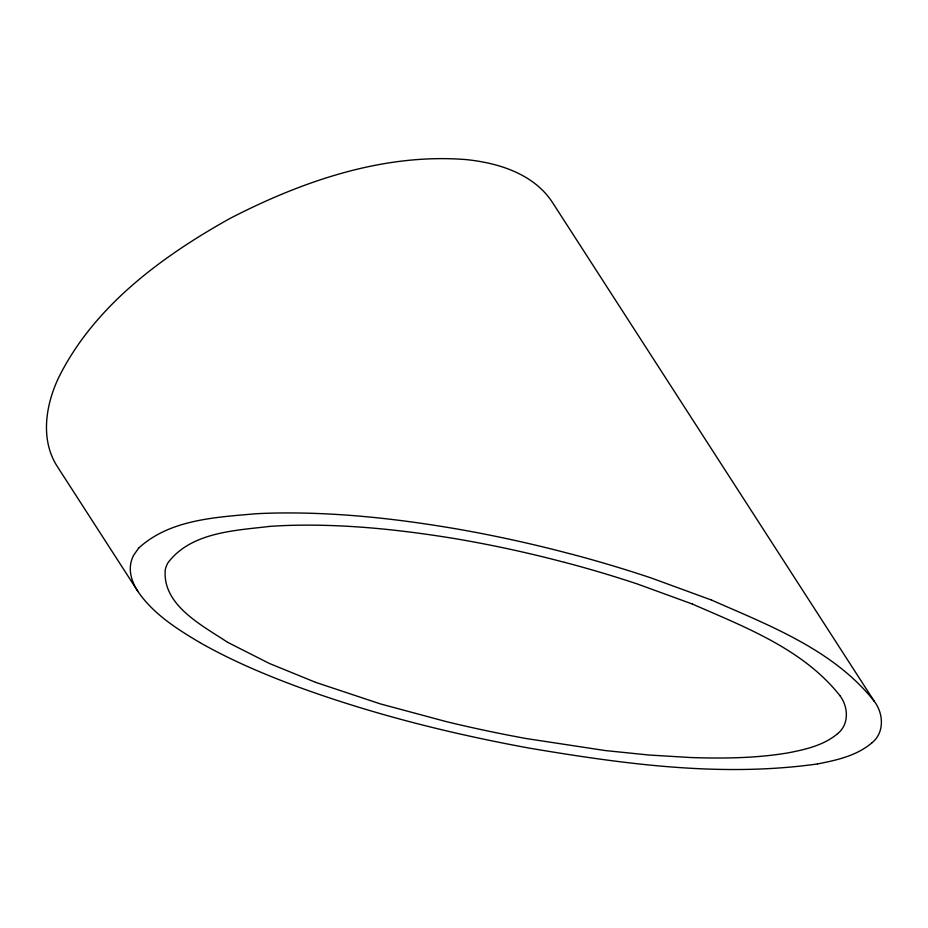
<?xml version="1.0" encoding="UTF-8"?>
<svg xmlns="http://www.w3.org/2000/svg" width="928" height="928" viewBox="0 0 928 928"><rect width="100%" height="100%" fill="white"/><g stroke="black" fill="none" stroke-linecap="round" stroke-linejoin="round"><path stroke-width="1.39" d="M138.736 548.03L133.829 554.956A35.484 29.626 -16.9 0 0 130.987 562.472C128.656 572.622 132.449 583.051 137.959 591.507L57.42 466.68C40.008 439.86 45.611 405.107 58.603 377.708C94.088 306.112 161.832 256.476 230.028 218.428C302.354 181.099 383.798 152.981 466.25 159.604C498.348 162.91 533.449 173.733 552.16 201.979L874.246 701.243C883.607 713.47 884.755 732.784 871.752 742.968M837.636 733.642C849.375 724.281 848.366 706.858 839.933 695.664M138.748 548.019C170.021 519.378 215.725 517.314 255.919 513.752A498.359 416.057 -16.9 0 1 273.806 513.08C335.82 511.85 397.752 518.74 458.792 529.296A1306.96 1091.108 -16.9 0 1 571.126 554.086L572.24 554.329A1316.472 1099.054 -16.9 0 1 651.282 578.005L711.521 600.068M871.67 743.038C856.556 755.821 836.488 760.264 817.522 763.93M837.566 733.712C823.739 745.381 805.446 749.499 788.127 752.863C756.134 758.257 723.55 758.582 691.209 757.561L648.904 755.021L605.137 750.543L526.559 738.595A1379.739 1151.868 -16.9 0 1 446.704 721.729L380.573 703.958L315.764 682.393M817.255 763.976C721.346 777.478 624.057 764.057 529.273 748.119C450.358 733.642 372.174 714.108 296.798 686.453M269.456 526.431C234.308 530.619 190.971 532.185 167.887 562.867A31.946 26.68 -16.9 0 0 165.277 569.664C162.087 605.323 202.478 625.542 227.569 642.28M564.584 562.333L565.581 562.6A1198.477 1000.546 -16.9 0 1 637.42 584.002L692.16 603.966M296.612 686.384C263.39 674.006 230.62 660.063 199.775 642.501M315.601 682.335L269.387 663.462L227.685 642.35M692.369 604.047C745.022 627.119 803.23 649.171 839.898 695.617M711.741 600.161C769.73 625.658 833.785 650.052 874.211 701.197M199.648 642.42C176.749 628.848 153.294 613.895 137.982 591.554M564.56 562.38A1186.715 990.721 -16.9 0 0 454.859 538.611C401.058 529.807 346.527 523.995 291.937 525.329A429.792 358.811 -16.9 0 0 269.456 526.42"/></g></svg>
